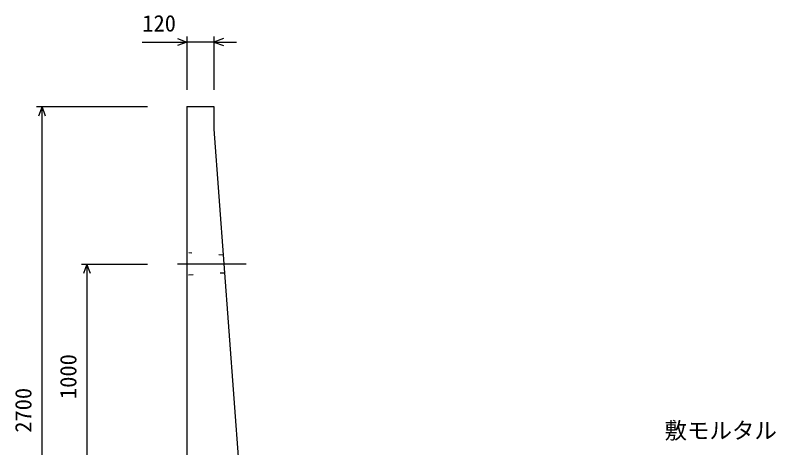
# Model space of a CAD drawing. Units: millimetres, scale not verified. Extents: x -67200 to 67200, y -23760 to 23760.
# Drawn here: x 16387 to 19773, y -2707 to -784 of the extents above; entities that cross this region are included whole.
import ezdxf
from ezdxf.enums import TextEntityAlignment as Align

# ---------------------------------------------------------------- set-up
doc = ezdxf.new("R2010")
doc.units = ezdxf.units.MM
doc.header["$LTSCALE"] = 80
doc.linetypes.add('CHAIN1', pattern=[8, 5, -1, 1, -1])
doc.linetypes.add('DOTTED', pattern=[1.75, 0.25, -1.5])
for name, color, linetype, lineweight in [('0-0_CENTER', 7, 'CHAIN1', 25), ('0-1_DIM', 7, 'Continuous', 25), ('0-6_OUTLINE', 1, 'Continuous', 25), ('0-7_OUTLINE2', 4, 'DOTTED', 25)]:
    doc.layers.add(name, color=color, linetype=linetype, lineweight=lineweight)
doc.styles.add('ＭＳ ゴシック', font='')
doc.styles.get('ＭＳ ゴシック').set_extended_font_data('MS Gothic')

msp = doc.modelspace()

# ---------------------------------------------------------------- linework, layer by layer
at = {"layer": '0-0_CENTER'}
msp.add_line((17414.97, -1890.62), (17109.29, -1890.62), dxfattribs=at)
at = {"layer": '0-1_DIM'}
for p, q in [((17151.39, -878.72), (17151.39, -1115.62)), ((17271.39, -878.72), (17271.39, -1115.62)), ((16951.84, -903.72), (17151.39, -903.72)), ((17271.39, -903.72), (17151.39, -903.72)), ((17271.39, -903.72), (17371.39, -903.72)), ((16481.39, -1190.62), (16976.39, -1190.62)), ((16506.39, -3890.62), (16506.39, -1190.62)), ((16681.39, -1890.62), (16976.39, -1890.62)), ((16706.39, -1890.62), (16706.39, -2890.62))]:
    msp.add_line(p, q, dxfattribs=at)
for points in [[(17109.1, -888.33), (17151.39, -903.72), (17109.1, -919.12)], [(17313.67, -888.33), (17271.39, -903.72), (17313.67, -919.12)], [(16521.78, -1232.9), (16506.39, -1190.62), (16491, -1232.9)], [(16721.78, -1932.9), (16706.39, -1890.62), (16691, -1932.9)]]:
    msp.add_lwpolyline(points, dxfattribs=at)
at = {"layer": '0-6_OUTLINE'}
for p, q in [((17151.39, -1190.62), (17271.39, -1190.62)), ((17151.39, -1190.62), (17151.39, -3910.62)), ((17271.39, -1190.62), (17271.39, -1290.62)), ((17271.39, -1290.62), (17421.39, -3320.62))]:
    msp.add_line(p, q, dxfattribs=at)
at = {"layer": '0-7_OUTLINE2'}
for p, q in [((17312.77, -1850.62), (17160.39, -1840.62)), ((17318.68, -1930.62), (17151.39, -1940.62))]:
    msp.add_line(p, q, dxfattribs=at)

# ---------------------------------------------------------------- texts
at = {"layer": '0-1_DIM', "style": 'ＭＳ ゴシック'}
for s, p in [('120', (16952.75, -878.72)), ('敷モルタル', (19277.65, -2689.27))]:
    msp.add_text(s, height=73.31, dxfattribs=at).set_placement(p, align=Align.BOTTOM_LEFT)
for s, p in [('1000', (16681.39, -2490.62)), ('2700', (16481.39, -2640.62))]:
    msp.add_text(s, height=73.31, rotation=90, dxfattribs=at).set_placement(p, align=Align.BOTTOM_LEFT)

doc.saveas('drawing.dxf')
